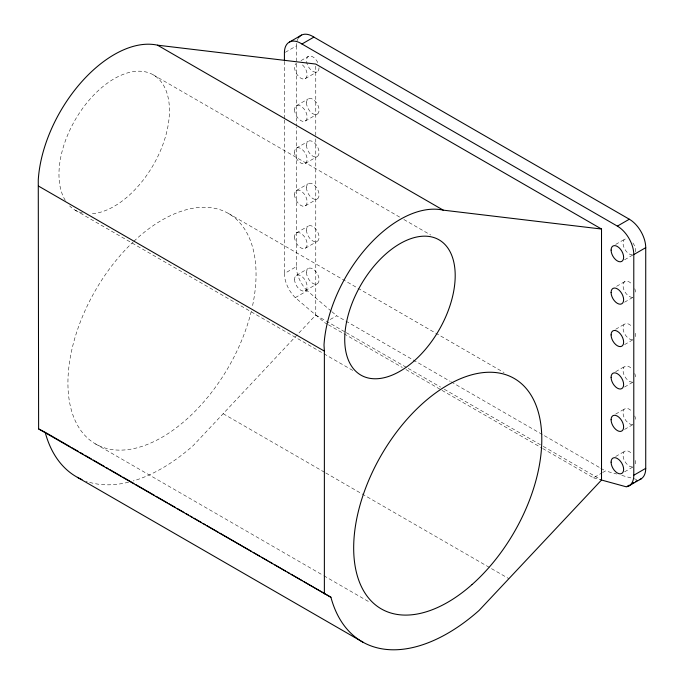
<?xml version="1.0" encoding="UTF-8"?>
<svg xmlns="http://www.w3.org/2000/svg" width="684" height="684" viewBox="0 0 684 684"><rect width="100%" height="100%" fill="white"/><g stroke="black" fill="none" stroke-linecap="round" stroke-linejoin="round"><path stroke-width="0.51" stroke-dasharray="3.42 2.56" d="M315.769 138.826L315.769 315.059L193.29 445.515A171.026 98.744 -60 0 1 133.141 480.972M285.339 52.283L296.36 45.922A23.23 13.406 60 0 1 296.514 43.425M301.003 60.628L308.356 56.379M305.278 78.643L317.222 71.743M296.411 105.687L308.356 98.795M305.278 121.051L317.222 114.151M296.411 148.103L308.356 141.203M305.278 163.459L317.222 156.568M296.411 190.511L308.356 183.62M305.278 205.875L317.222 198.976M296.411 232.919L308.356 226.028M305.278 248.283L317.222 241.384M327.499 324.267L324.729 322.668L295.274 297.634A23.23 13.406 60 0 1 284.416 273.532L296.36 266.632L296.36 126.95M296.411 275.336L308.356 268.436M305.278 290.691L317.222 283.8M295.274 297.634L307.219 290.743L331.099 311.032M330.244 319.479L336.673 315.769L344.984 320.565M615.686 244.427L624.877 239.126M624.56 259.792L632.828 255.021M616.609 286.314L624.877 281.534M624.56 302.2L632.828 297.429M615.686 329.252L624.877 323.951M624.56 344.616L632.828 339.837M615.686 371.66L624.877 366.359M624.56 387.024L633.743 381.723M615.686 414.077L624.877 408.767M624.56 429.432L633.743 424.131M615.686 456.484L624.877 451.184M542.686 448.499L593.481 477.825L601.749 473.054M602.664 472.524L605.426 470.934L616.712 474.021M624.56 471.849L633.743 466.539M621.841 475.431L637.24 479.646M593.481 477.825L600.509 479.749M153.276 74.847L400.183 217.392M403.876 219.53L430.698 235.014M228.499 213.493L357.039 287.707M357.963 288.246L504.074 372.6M345.907 321.104L450.269 381.356M451.192 381.886L599.877 467.728M600.8 468.266L605.426 470.934M315.769 315.059L345.36 332.142M346.292 332.672L407.322 367.906M408.245 368.445L440.616 387.127M444.309 389.264L542.335 445.857M543.258 446.396L601.518 480.031M328.423 324.797L402.303 367.453M405.997 369.591L441.094 389.846M442.018 390.384L541.762 447.969M75.146 210.159L322.976 353.243M323.9 353.782L354.423 371.395M223.155 413.709L324.874 472.439M325.798 472.969L508.896 578.681M95.478 443.899L322.959 575.235M323.891 575.774L370.121 602.467M331.894 311.707L336.673 315.769M315.769 66.203L315.769 137.758M296.36 45.922L296.36 125.89M284.416 61.346L284.416 118.922M284.416 119.991L284.416 273.532M128.549 482.203A171.026 98.744 -60 0 1 85.885 481.168M65.305 200.403A78.121 45.11 -60 0 1 104.609 85.226A78.121 45.11 -60 0 1 168.957 119.443A78.121 45.11 -60 0 1 90.519 213.81M82.533 213.049A78.121 45.11 -60 0 1 69.657 205.944M133.85 241.298A133.021 76.805 -60 0 1 227.934 213.177A133.021 76.805 -60 0 1 252.208 307.347M251.259 311.391A133.021 76.805 -60 0 1 95.196 443.736A133.021 76.805 -60 0 1 133.098 242.016M302.465 64.903A8.866 5.121 60 0 1 306.526 77.301A8.866 5.121 60 0 1 297.241 74.812A8.866 5.121 60 0 1 296.411 63.279M319.06 67.682A8.866 5.121 60 0 1 310.639 69.631A8.866 5.121 60 0 1 307.98 56.635A8.866 5.121 60 0 1 318.214 63.578M632.443 466.941A8.866 5.121 60 0 1 623.038 455.245A8.866 5.121 60 0 1 632.443 454.398M635.368 460.486A8.866 5.121 60 0 1 635.368 464.231M307.219 290.743A23.23 13.406 60 0 1 296.36 266.632M296.967 41.16A23.23 13.406 60 0 1 298.746 37.449M632.443 254.884A8.866 5.121 60 0 1 623.517 246.231A8.866 5.121 60 0 1 627.69 238.878M632.905 242.948A8.866 5.121 60 0 1 635.368 252.174M632.443 297.301A8.866 5.121 60 0 1 623.038 285.596A8.866 5.121 60 0 1 632.443 284.758M634.743 288.733A8.866 5.121 60 0 1 635.368 294.59M632.443 339.709A8.866 5.121 60 0 1 623.038 328.012A8.866 5.121 60 0 1 632.443 327.166M635.368 333.253A8.866 5.121 60 0 1 635.368 336.998M632.443 424.533A8.866 5.121 60 0 1 623.038 412.828A8.866 5.121 60 0 1 632.443 411.99M634.743 415.966A8.866 5.121 60 0 1 635.368 421.823M632.443 382.117A8.866 5.121 60 0 1 623.038 370.42A8.866 5.121 60 0 1 632.443 369.582M634.743 373.558A8.866 5.121 60 0 1 635.368 379.415M294.573 279.397A8.866 5.121 60 0 0 303.978 291.093A8.866 5.121 60 0 0 303.978 278.55A8.866 5.121 60 0 0 294.573 279.397M294.573 236.98A8.866 5.121 60 0 0 303.978 248.685A8.866 5.121 60 0 0 303.978 236.142A8.866 5.121 60 0 0 294.573 236.98M294.573 194.572A8.866 5.121 60 0 0 303.978 206.269A8.866 5.121 60 0 0 303.978 193.734A8.866 5.121 60 0 0 294.573 194.572M294.573 152.164A8.866 5.121 60 0 0 303.978 163.861A8.866 5.121 60 0 0 303.978 151.318A8.866 5.121 60 0 0 294.573 152.164M294.573 109.748A8.866 5.121 60 0 0 303.978 121.453A8.866 5.121 60 0 0 303.978 108.91A8.866 5.121 60 0 0 294.573 109.748M306.517 187.672A8.866 5.121 60 0 0 315.923 199.377A8.866 5.121 60 0 0 315.923 186.835A8.866 5.121 60 0 0 306.517 187.672M306.517 272.497A8.866 5.121 60 0 0 315.923 284.202A8.866 5.121 60 0 0 315.923 271.659A8.866 5.121 60 0 0 306.517 272.497M306.517 145.264A8.866 5.121 60 0 0 315.923 156.969A8.866 5.121 60 0 0 315.923 144.427A8.866 5.121 60 0 0 306.517 145.264M306.517 230.089A8.866 5.121 60 0 0 315.923 241.785A8.866 5.121 60 0 0 315.923 229.243A8.866 5.121 60 0 0 306.517 230.089M306.517 102.856A8.866 5.121 60 0 0 315.923 114.553A8.866 5.121 60 0 0 315.923 102.01A8.866 5.121 60 0 0 306.517 102.856"/><path stroke-width="1.03" d="M601.518 480.031L479.031 610.487A171.026 98.744 -60 0 1 330.919 597.26L38.62 428.928L38.27 179.977A107.687 62.176 -60 0 1 81.319 82.2A107.687 62.176 -60 0 1 157.508 45.178L315.769 64.065L601.518 229.037L601.518 480.031L626.322 486.828A23.23 13.406 60 0 0 633.786 475.243L645.73 468.343L645.73 247.668A23.23 13.406 60 0 0 629.314 219.222L313.888 37.116A23.23 13.406 60 0 0 298.746 37.449M289.623 41.972L301.567 35.072M284.416 60.277L284.416 52.813A23.23 13.406 60 0 1 301.943 44.007L313.888 37.116M301.943 44.007L617.37 226.122L629.314 219.222M633.786 475.243L633.786 254.568L645.73 247.668M627.245 486.29L629.083 485.23M631.836 483.639L633.675 482.579M635.513 481.519L637.351 480.459M628.468 486.144L641.378 478.689M157.508 45.178L443.258 210.15L601.518 229.037M38.62 428.928L45.17 432.288A171.026 98.744 -60 0 0 82.012 479.621M38.62 186.142L324.37 351.114L324.37 593.9M46.102 432.818L70.144 446.703M71.991 447.764L78.463 451.508M80.31 452.569L83.089 454.176M84.936 455.245L91.408 458.981M93.263 460.05L104.353 466.454M106.208 467.523L108.055 468.591M109.902 469.66L121 476.064M122.855 477.133L133.944 483.537M135.8 484.605L154.293 495.284M156.14 496.353L167.238 502.757M169.085 503.826L175.557 507.562M177.412 508.631L183.885 512.367M185.732 513.436L188.51 515.035M190.357 516.104L192.204 517.172M194.059 518.241L201.455 522.516M203.302 523.585L205.149 524.645M207.004 525.714L218.102 532.126M219.949 533.187L251.387 551.347M253.242 552.407L259.715 556.152M261.562 557.212L268.034 560.957M269.881 562.017L272.659 563.625M274.506 564.693L285.604 571.097M287.451 572.166L289.306 573.235M291.153 574.303L302.251 580.707M304.098 581.776L330.919 597.26M77.377 477.321L363.118 642.293M324.37 351.114L324.011 344.95A107.687 62.176 -60 0 1 367.06 247.172A107.687 62.176 -60 0 1 443.258 210.15M617.37 226.122A23.23 13.406 60 0 1 633.786 254.568M645.73 468.343A23.23 13.406 60 0 1 639.378 479.655M472.08 584.529A133.021 76.805 -60 0 0 514.248 378.474A133.021 76.805 -60 0 0 356.877 518.019A133.021 76.805 -60 0 0 472.08 584.529M414.256 360.836A78.121 45.11 -60 0 0 439.017 239.819A78.121 45.11 -60 0 0 346.6 321.771A78.121 45.11 -60 0 0 414.256 360.836M611.094 334.904A8.866 5.121 60 0 0 620.499 346.608A8.866 5.121 60 0 0 620.499 334.066A8.866 5.121 60 0 0 611.094 334.904M611.094 377.312A8.866 5.121 60 0 0 620.499 389.016A8.866 5.121 60 0 0 620.499 376.474A8.866 5.121 60 0 0 611.094 377.312M611.094 419.728A8.866 5.121 60 0 0 620.499 431.424A8.866 5.121 60 0 0 620.499 418.89A8.866 5.121 60 0 0 611.094 419.728M611.094 462.136A8.866 5.121 60 0 0 620.499 473.841A8.866 5.121 60 0 0 620.499 461.298A8.866 5.121 60 0 0 611.094 462.136M611.094 250.079A8.866 5.121 60 0 0 620.499 261.784A8.866 5.121 60 0 0 620.499 249.241A8.866 5.121 60 0 0 611.094 250.079M611.094 292.495A8.866 5.121 60 0 0 620.499 304.192A8.866 5.121 60 0 0 620.499 291.649A8.866 5.121 60 0 0 611.094 292.495"/></g></svg>
